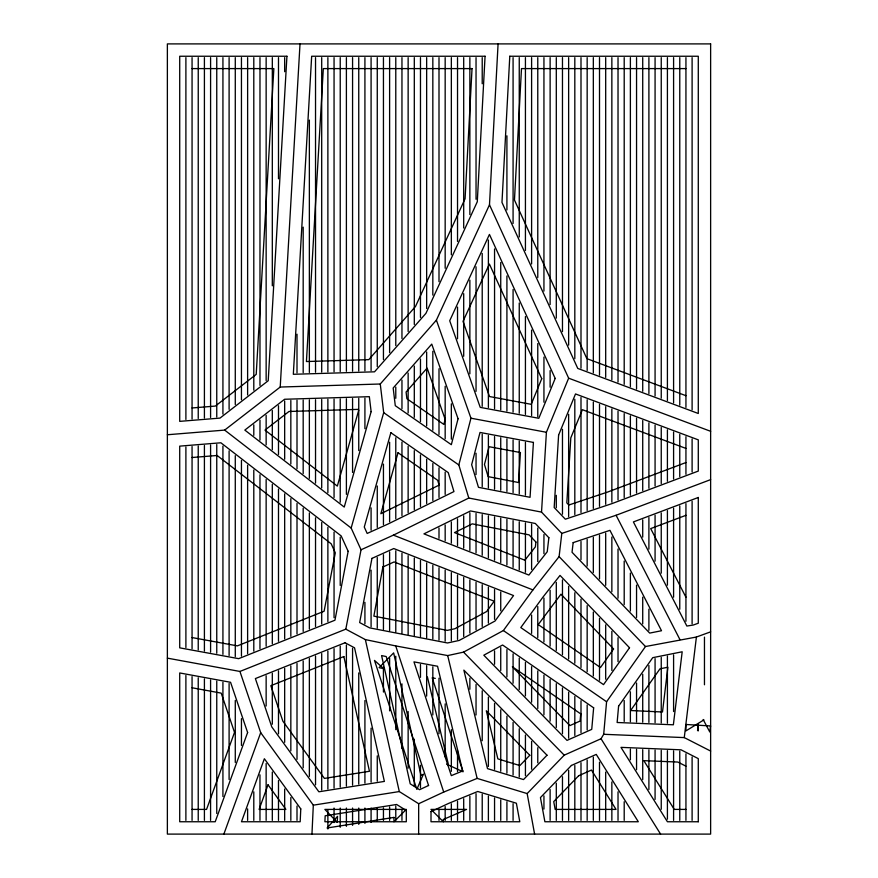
<?xml version="1.0" encoding="UTF-8"?>
<svg xmlns="http://www.w3.org/2000/svg" width="878" height="878" viewBox="0 0 878 878"><rect width="100%" height="100%" fill="white"/><g stroke="black" fill="none" stroke-linecap="round" stroke-linejoin="round"><path stroke-width="1.32" d="M418.641 834.1L418.674 803.732L399.292 791.561L313.314 805.17L260.7 732.658L239.924 671.45L167.369 658.138M311.964 834.1L313.314 805.17M167.369 434.753L224.669 430.099L280.225 387.044L380.262 384.004L436.399 320.13L489.485 204.793L498.078 43.9M280.225 387.044L300.013 43.9M239.924 671.45L345.811 629.164L365.358 639.59L395.715 645.923L447.692 655.57L463.551 652.124L503.368 630.547L532.924 589.906L559.099 556.619L561.799 533.407L541.528 512.104L546.412 432.272L568.648 378.188L489.485 204.793M534.603 834.1L527.162 793.58L564.214 755.157L601.035 738.749L603.691 734.293L606.588 701.741L645.484 646.526L696.397 637.033L710.631 631.853M710.631 751.063L684.269 737.597L696.397 637.033M345.811 629.164L361.034 549.782L351.156 528.04L224.669 430.099M541.528 512.104L468.786 498.035L458.832 464.956L470.959 418.202L436.399 320.13M351.156 528.04L383.686 412.649L380.262 384.004M223.868 834.1L260.7 732.658M361.034 549.782L393.41 535.141L468.786 498.035M418.674 803.732L443.719 792.066L477.138 778.402L527.162 793.58M685.938 462.541L607.817 491.987L568.856 505.004L566.826 502.874L570.81 437.87L582.388 409.697L685.938 448.417M561.799 533.407L616.093 515.265L710.631 479.629M685.938 515.32L650.697 528.6L685.938 597.227M192.062 407.974L215.34 406.075L256.211 374.401L273.848 68.594L192.062 68.594M192.062 457.515L217.118 455.484L331.204 543.811L335.297 552.833L324.103 611.242L237.378 645.879L192.062 637.56M685.938 68.594L521.488 68.594L514.464 200.052L586.866 358.641L685.938 395.693M192.062 809.406L206.56 809.406L234.525 732.384L221.201 693.126L192.062 687.77M685.938 809.406L674.26 809.406L643.826 760.655L677.849 762.049L685.938 766.176M603.691 734.293L684.269 737.597M435.301 678.387L432.185 677.805L463.046 771.773L446.639 764.189L448.186 763.564L427.41 676.927M470.959 418.202L546.412 432.272M568.648 378.188L710.631 431.296M393.41 535.141L532.924 589.906M503.368 630.547L606.588 701.741M383.686 412.649L458.832 464.956M463.551 652.124L564.214 755.157M559.099 556.619L645.484 646.526M601.035 738.749L660.574 834.1M616.093 515.265L679.956 639.634M395.715 645.923L443.719 792.066M447.692 655.57L477.138 778.402M365.358 639.59L399.292 791.561M383.423 667.137L383.445 692.062M704.463 637.143L704.463 684.774M692.105 57.619L692.105 409.719M692.105 439.011L692.105 471.947M692.105 501.272L692.105 623.819M692.105 757.012L692.105 820.381M685.938 57.619L685.938 407.414M685.938 436.706L685.938 474.274M685.938 503.599L685.938 621.251M685.938 753.862L685.938 820.381M679.77 57.619L679.77 405.098M679.759 434.39L679.77 476.6M679.77 505.926L679.77 609.233M679.77 751.14L679.77 820.381M673.591 57.619L673.591 402.793M673.591 432.086L673.591 478.927M673.591 508.252L673.591 597.205M673.591 654.9L673.591 711.542M673.591 750.888L673.591 820.381M667.412 57.619L667.412 400.489M667.412 429.781L667.412 481.254M667.412 510.579L667.412 585.187M667.412 656.129L667.412 723.176M667.412 750.635L667.412 819.163M661.244 57.619L661.244 398.173M661.244 427.465L661.244 483.58M661.244 512.906L661.244 573.158M661.244 657.37L661.244 722.923M661.244 750.383L661.244 809.275M655.076 57.619L655.076 395.868M655.076 425.161L655.076 485.907M655.076 515.232L655.076 561.141M655.076 658.599L655.076 722.671M655.076 750.13L655.076 799.386M648.897 57.619L648.897 393.553M648.897 422.856L648.897 488.234M648.897 517.559L648.897 549.112M648.897 609.178L648.897 630.283M648.897 665.502L648.897 722.418M648.897 749.878L648.897 789.498M642.718 57.619L642.718 391.248M642.718 420.54L642.718 490.561M642.718 519.886L642.718 537.095M642.718 597.161L642.718 623.852M642.718 674.26L642.718 722.166M642.718 749.625L642.718 779.609M636.55 57.619L636.55 388.943M636.55 418.235L636.55 492.887M636.55 585.132L636.55 617.432M636.55 683.029L636.55 721.914M636.55 749.373L636.55 769.721M630.382 57.619L630.382 386.627M630.382 415.92L630.382 495.214M630.382 573.115L630.382 611M630.382 691.798L630.382 721.661M630.382 749.121L630.382 759.832M624.203 57.619L624.203 384.323M624.203 413.615L624.203 497.541M624.203 561.097L624.203 604.58M624.203 700.556L624.203 721.409M624.203 801.757L624.203 820.381M618.024 57.619L618.024 382.018M618.024 411.31L618.024 499.867M618.024 549.068L618.024 598.148M618.024 637.757L618.024 661.672M618.024 791.868L618.024 820.381M611.856 57.619L611.856 379.702M611.856 408.994L611.856 502.194M611.856 537.051L611.856 591.728M611.856 631.326L611.856 670.441M611.856 781.98L611.856 820.381M605.688 57.619L605.688 377.397M605.688 406.69L605.688 504.268M605.688 533.198L605.688 585.297M605.688 624.906L605.688 679.21M605.688 772.091L605.688 820.381M599.509 57.619L599.509 375.093M599.509 404.385L599.509 506.332M599.509 535.262L599.509 578.876M599.509 618.474L599.509 680.198M599.509 762.203L599.509 820.381M593.33 57.619L593.33 372.777M593.33 402.069L593.33 508.395M593.33 537.325L593.33 572.456M593.33 612.054L593.33 675.939M593.33 757.198L593.33 820.381M587.162 57.619L587.162 370.472M587.162 399.764L587.162 510.458M587.162 539.388L587.162 566.025M587.162 605.633L587.162 671.681M587.162 705.012L587.162 729.914M587.162 759.953L587.162 820.381M580.995 57.619L580.995 368.156M580.995 397.46L580.995 512.522M580.995 541.452L580.995 559.604M580.995 599.202L580.995 667.423M580.995 700.754L580.995 732.658M580.995 762.697L580.995 820.381M574.816 57.619L574.816 358.663M574.816 399.27L574.816 514.585M574.816 592.782L574.816 663.164M574.816 696.495L574.816 735.413M574.816 765.451L574.816 820.381M568.637 57.619L568.637 345.142M568.637 414.273L568.637 516.648M568.637 586.35L568.637 658.906M568.637 692.237L568.637 738.168M568.637 770.324L568.637 820.381M562.469 57.619L562.469 331.621M562.469 429.287L562.469 514.212M562.469 579.93L562.469 654.648M562.469 687.979L562.469 733.745M562.469 776.723L562.469 820.381M556.301 57.619L556.301 318.099M556.301 495.335L556.301 507.725M556.301 582.377L556.301 650.389M556.301 683.721L556.301 727.423M556.301 783.132L556.301 820.381M550.122 57.619L550.122 304.578M550.122 370.637L550.122 387.176M550.122 590.225L550.122 646.131M550.122 679.462L550.122 721.101M550.122 789.531L550.122 820.381M543.943 57.619L543.943 291.057M543.954 357.116L543.943 402.19M543.943 534.548L543.943 553.689M543.943 598.072L543.943 641.873M543.943 675.204L543.943 714.791M543.943 795.929L543.943 809.044M537.775 57.619L537.775 277.536M537.775 343.594L537.775 416.71M537.775 528.062L537.775 561.547M537.775 606.555L537.775 637.615M537.775 670.946L537.775 708.469M537.775 747.727L537.775 762.806M531.607 57.619L531.607 264.015M531.607 330.073L531.607 415.557M531.607 524.166L531.607 569.394M531.607 615.05L531.607 633.356M531.607 666.687L531.607 702.148M531.607 741.416L531.607 769.216M525.428 57.619L525.428 250.482M525.428 316.552L525.428 414.405M525.428 442.314L525.428 495.016M525.428 522.97L525.428 572.226M525.428 662.429L525.428 695.826M525.428 735.095L525.428 775.614M519.249 57.619L519.26 236.961M519.249 303.031L519.249 413.253M519.249 441.162L519.249 493.831M519.249 521.773L519.249 569.8M519.249 658.171L519.249 689.515M519.249 728.773L519.249 776.843M513.081 57.619L513.081 223.44M513.081 289.51L513.081 412.1M513.081 440.01L513.081 492.635M513.081 520.577L513.081 567.375M513.081 653.912L513.081 683.194M513.081 722.451L513.081 774.978M513.081 803.644L513.081 820.381M506.913 135.827L506.913 209.919M506.913 275.988L506.913 410.948M506.913 438.857L506.913 491.439M506.913 519.381L506.913 564.949M506.913 649.654L506.913 676.872M506.913 716.141L506.913 773.101M506.913 801.768L506.913 820.381M500.734 262.467L500.734 409.796M500.734 437.705L500.734 490.242M500.734 518.196L500.734 562.524M500.734 592.002L500.734 610.847M500.734 647.58L500.734 670.551M500.734 709.819L500.734 771.224M500.734 799.902L500.734 820.381M494.555 248.946L494.555 408.643M494.555 436.553L494.555 489.046M494.555 516.999L494.555 560.109M494.555 589.577L494.555 619.33M494.555 650.927L494.555 664.24M494.555 703.497L494.555 769.347M494.555 798.025L494.555 820.381M488.387 239.99L488.387 407.491M488.387 435.411L488.387 487.861M488.387 515.803L488.387 557.684M488.387 587.162L488.387 623.062M488.387 697.176L488.387 766.461M488.387 796.148L488.387 820.381M482.22 57.619L482.22 83.761M482.22 253.402L482.209 406.349M482.22 434.259L482.22 486.664M482.22 514.607L482.22 555.258M482.22 584.737L482.22 626.409M482.22 690.865L482.22 740.725M482.22 794.272L482.22 820.381M476.041 57.619L476.041 199.273M476.041 266.813L476.041 391.336M476.041 453.257L476.041 474.526M476.041 513.41L476.041 552.833M476.041 582.312L476.041 629.756M476.041 684.544L476.041 714.977M476.041 793.668L476.041 820.381M469.862 57.619L469.862 214.594M469.862 280.225L469.862 373.819M469.862 512.796L469.862 550.407M469.862 579.886L469.862 633.104M469.862 678.222L469.862 689.23M469.862 796.192L469.862 820.381M463.694 57.619L463.694 228.017M463.694 293.647L463.694 356.303M463.694 515.836L463.694 547.993M463.694 577.461L463.694 636.44M463.694 798.717L463.694 820.381M457.526 57.619L457.526 241.428M457.526 307.059L457.526 338.787M457.515 518.876L457.526 545.567M457.526 575.046L457.526 639.393M457.526 750.547L457.526 771.597M457.526 801.252L457.526 820.381M451.347 57.619L451.347 254.839M451.347 403.814L451.347 439.176M451.347 521.916L451.347 543.142M451.347 572.621L451.347 640.742M451.347 729.662L451.347 771.312M451.347 803.776L451.347 820.381M445.168 57.619L445.168 268.251M445.168 386.298L445.168 438.726M445.168 472.155L445.168 494.369M445.168 524.956L445.179 540.716M445.168 570.195L445.168 641.149M445.168 703.915L445.168 756.869M445.168 806.531L445.168 820.381M439 57.619L439 281.673M439 368.782L439 434.434M439 467.864L439 497.409M439 527.996L439 538.302M439 567.77L439 640.007M439 678.178L439 733.723M439 809.406L439 820.381M432.832 57.619L432.832 295.085M432.832 351.266L432.832 430.132M432.832 463.562L432.832 500.449M432.832 565.344L432.832 638.855M432.832 666.764L432.832 714.933M426.653 57.619L426.653 308.496M426.653 352.001L426.653 425.841M426.653 459.271L426.653 503.489M426.653 562.93L426.653 637.713M426.653 665.623L426.653 696.133M420.474 57.619L420.474 317.463M420.474 359.025L420.474 421.539M420.474 454.969L420.474 506.529M420.474 560.504L420.474 636.561M420.474 664.47L420.474 677.344M420.474 765.265L420.474 787.764M414.306 57.619L414.306 324.487M414.306 366.049L414.306 417.248M414.306 450.677L414.306 509.569M414.306 558.079L414.306 635.42M414.306 739.177L414.306 786.029M408.138 57.619L408.138 331.511M408.138 373.073L408.138 412.945M408.138 446.375L408.138 512.598M408.138 555.653L408.138 634.267M408.138 711.531L408.138 768.184M401.959 57.619L401.959 338.535M401.959 380.097L401.959 408.654M401.959 442.073L401.959 515.638M401.959 553.228L401.959 633.126M401.959 683.874L401.959 748.451M401.959 809.439L401.959 820.381M395.78 57.619L395.78 345.559M395.78 387.121L395.78 398.294M395.78 437.782L395.78 518.678M395.78 550.813L395.78 631.919M395.78 656.228L395.78 729.651M395.78 806.004L395.78 820.381M389.612 57.619L389.612 352.583M389.612 442.183L389.612 521.719M389.612 551.911L389.612 630.634M389.612 658.039L389.612 710.862M389.612 806.981L389.612 820.381M383.445 57.619L383.445 359.607M383.445 464.089L383.445 524.594M383.445 554.698L383.445 629.35M383.445 807.958L383.445 820.458M377.266 57.619L377.266 366.631M377.266 485.995L377.266 527.382M377.266 557.497L377.266 628.055M377.266 755.848L377.266 781.157M377.266 808.034L377.266 821.435M371.087 57.619L371.087 370.549M371.087 507.89L371.087 530.169M371.087 570.162L371.087 626.771M371.087 728.202L371.087 782.133M371.087 808.034L371.087 822.412M364.919 57.619L364.919 370.736M364.919 398.195L364.919 428.662M364.919 602.374L364.919 623.808M364.919 700.556L364.919 783.11M364.919 808.034L364.919 823.388M358.751 57.619L358.751 370.933M358.751 398.382L358.751 450.557M358.751 672.91L358.751 784.087M358.751 808.034L358.751 824.365M352.572 57.619L352.572 371.12M352.572 398.568L352.572 472.463M352.572 648.315L352.572 785.064M352.572 808.034L352.572 825.342M346.393 57.619L346.393 371.306M346.393 398.755L346.393 494.369M346.393 645.023L346.393 786.04M346.393 808.034L346.393 826.319M340.225 57.619L340.225 371.493M340.225 398.941L340.225 502.216M340.225 537.138L340.225 585.45M340.225 646.175L340.225 787.017M340.225 808.034L340.225 827.295M334.057 57.619L334.057 371.679M334.057 399.128L334.057 497.442M334.057 532.145L334.057 617.662M334.057 648.633L334.057 787.994M334.057 808.034L334.057 822.576M327.878 57.619L327.878 371.866M327.878 399.314L327.878 492.657M327.878 527.36L327.878 621.558M327.878 651.103L327.878 788.971M327.878 809.593L327.878 828.986M321.699 57.619L321.699 372.052M321.699 399.501L321.699 487.883M321.699 522.575L321.699 624.017M321.699 653.561L321.699 789.948M315.531 57.619L315.531 372.239M315.531 399.688L315.531 483.098M315.531 517.8L315.531 626.486M315.531 656.031L315.531 784.866M309.363 120.088L309.363 372.426M309.363 399.874L309.363 478.323M309.363 513.015L309.363 628.955M309.363 658.5L309.363 776.361M303.184 227.139L303.184 372.612M303.184 400.072L303.184 473.538M303.184 508.241L303.184 631.414M303.184 660.958L303.184 767.855M297.005 334.2L297.005 372.799M297.005 400.258L297.005 468.764M297.005 503.456L297.005 633.883M297.005 663.428L297.005 759.349M297.005 806.059L297.005 820.381M290.837 400.445L290.837 463.979M290.837 498.682L290.837 636.352M290.837 665.897L290.837 750.833M290.837 797.553L290.837 820.381M284.67 57.619L284.67 71.711M284.67 400.95L284.67 459.205M284.67 493.897L284.67 638.811M284.67 668.356L284.67 742.327M284.67 789.048L284.67 820.381M278.491 57.619L278.491 178.772M278.491 405.735L278.491 454.42M278.491 489.123L278.491 641.28M278.491 670.825L278.491 733.821M278.491 780.542L278.491 820.381M272.323 57.619L272.312 285.833M272.312 410.52L272.312 449.646M272.312 484.338L272.312 643.739M272.312 673.283L272.312 724.207M272.312 772.036L272.312 820.381M266.144 57.619L266.144 380.591M266.144 415.305L266.144 444.861M266.144 479.564L266.144 646.208M266.144 675.753L266.144 706.011M266.144 763.52L266.144 820.381M259.976 57.619L259.976 385.376M259.976 420.09L259.976 440.087M259.976 474.779L259.965 648.677M259.965 774.868L259.965 820.381M253.797 57.619L253.797 390.161M253.797 424.875L253.797 435.301M253.797 470.004L253.797 651.136M253.797 791.868L253.797 820.381M247.629 57.619L247.618 394.946M247.618 465.219L247.618 653.605M247.618 808.868L247.618 820.381M241.45 57.619L241.45 399.731M241.45 460.445L241.45 656.075M241.45 718.632L241.45 745.488M235.282 57.619L235.282 404.517M235.282 455.66L235.282 656.645M235.282 700.435L235.282 762.488M229.103 57.619L229.103 409.302M229.103 450.886L229.103 655.515M229.103 683.413L229.103 779.488M222.935 57.619L222.924 414.087M222.924 446.101L222.924 654.384M222.924 682.283L222.924 796.489M216.756 57.619L216.756 416.973M216.756 444.498L216.756 653.254M216.756 681.141L216.756 813.489M210.588 57.619L210.588 417.478M210.588 445.003L210.588 652.113M210.588 680.011L210.577 820.381M204.409 57.619L204.409 417.983M204.409 445.508L204.409 650.982M204.409 678.881L204.409 820.381M198.241 57.619L198.23 418.477M198.23 446.002L198.23 649.852M198.23 677.75L198.23 820.381M192.062 57.619L192.062 418.982M192.062 446.507L192.062 648.721M192.062 676.609L192.062 820.381M185.895 57.619L185.895 419.475M185.895 447.012L185.895 647.58M185.895 675.478L185.884 820.381M393.97 817.407L393.959 821.742L406.305 809.406L324.893 809.406L337.229 822.335L337.514 816.364L327.11 827.987L393.97 817.407M406.316 810.559L406.305 821.753L324.893 821.753L325.178 815.794L396.647 804.478L406.316 810.559M431.01 811.612L430.999 821.753L519.787 821.753L516.374 803.216L477.753 791.484L448.669 803.381L431.01 811.612M443.346 819.481L443.346 821.764L430.999 809.406L466.558 809.406L443.346 819.481M300.781 808.912L300.177 821.753L241.483 821.753L264.366 758.735L300.781 808.912M472.035 68.594L465.077 198.757L415.47 306.532L368.793 359.64L306.433 361.538L323.324 68.594L472.035 68.594M485.062 56.247L477.281 201.775L425.94 313.336L374.522 371.822L293.329 374.291L311.668 56.247L485.062 56.247M509.789 56.247L501.975 202.423L577.757 368.42L698.284 413.494L698.284 56.247L509.789 56.247M286.93 56.247L268.218 380.723L220.005 418.093L179.716 421.363L179.716 56.247L286.93 56.247M520.424 452.543L518.591 482.516L488.135 476.633L484.469 464.462L489.079 446.704L520.424 452.543M533.418 442.413L530.06 497.31L478.466 487.334L471.651 464.703L480.025 432.448L533.418 442.413M558.606 435.071L554.183 507.495L565.333 519.205L611.955 503.621L698.284 471.08L698.284 439.856L575.518 393.948L558.606 435.071M580.72 713.891L580.084 721.057L569.866 725.601L512.357 666.753L580.72 713.891M593.649 707.822L591.739 729.377L567.034 740.384L483.811 655.197L502.589 645.012L593.649 707.822M618.595 706.142L617.135 722.495L673.371 724.789L682.184 651.783L652.738 657.666L618.595 706.142M630.602 710.532L662.484 711.992L667.884 667.225L659.993 668.806L630.602 710.532M535.931 542.044L535.382 546.84L524.857 560.208L454.508 532.595L472.243 523.859L529.083 534.856L535.931 542.044M548.871 537.731L547.235 551.724L528.896 575.057L423.953 533.868L470.52 510.952L535.306 523.475L548.871 537.731M573.158 542.626L572.039 552.262L649.698 633.093L661.507 630.733L609.947 530.334L573.158 542.626M698.284 724.482L697.56 730.518L698.284 730.891L698.284 724.482M710.543 725.963L709.808 732L703.168 719.532L703.904 719.894L685.938 730.891L685.938 724.482L710.543 725.963M348.16 551.307L334.957 620.208L238.651 658.665L179.716 647.843L179.716 446.134L220.894 442.786L341.18 535.931L348.16 551.307M371.954 558.386L359.651 622.557L369.616 627.869L447.495 642.981L459.216 640.435L495.027 621.031L513.542 595.558L393.75 548.541L371.954 558.386M382.874 567.001L373.863 616.136L447.308 630.382L454.87 628.736L486.686 611.505L494.16 601.21L394.09 561.931L382.874 567.001M445.168 419.3L443.84 424.425L406.887 398.711L406.086 392.016L427.125 368.091L445.168 419.3M458.064 418.751L451.336 444.685L395.287 405.68L393.179 388.01L431.756 344.11L458.064 418.751M358.586 410.684L337.328 486.094L264.991 430.088L289.005 411.475L358.422 409.367L358.586 410.684M371.131 411.661L344.242 507.067L244.83 430.088L284.615 399.26L369.342 396.68L371.131 411.661M390.864 432.689L364.271 527.041L367.18 533.451L388.142 523.968L453.948 491.581L448.252 472.627L390.864 432.689M398.041 452.73L380.854 513.718L439.121 485.117L437.672 480.299L398.041 452.73M247.618 732.526L215.22 821.753L179.716 821.753L179.716 672.954L230.563 682.283L247.618 732.526M268.031 784.811L259.109 809.406L285.877 809.406L268.031 784.811M541.737 378.703L531.201 404.319L489.507 396.538L463.013 321.359L489.397 264.048L541.737 378.703M555.192 378.451L538.807 418.29L480.233 407.37L449.712 320.744L489.441 234.415L555.192 378.451M423.361 774.308L416.841 789.355L374.489 660.41L383.697 668.641L379.066 667.675L393.64 652.892L420.99 775.417L423.361 774.308M613.568 648.952L600.486 667.532L538.225 624.598L560.965 594.197L613.568 648.952M629.526 647.745L603.537 684.631L520.797 627.572L542.769 597.347L560.032 575.408L629.526 647.745M529.796 755.267L519.875 765.561L497.859 758.877L486.313 710.763L529.796 755.267M547.005 755.212L523.518 779.576L487.499 768.634L463.869 670.123L547.005 755.212M571.424 765.451L540.442 797.586L544.887 821.753L638.306 821.753L596.25 754.4L571.424 765.451M578.646 775.757L553.733 801.592L555.17 809.406L616.038 809.406L591.465 770.05L578.646 775.757M428.574 785.503L419.552 789.706L410.224 783.845L381.59 655.592L386.21 656.546L428.574 785.503M462.662 770.983L451.314 775.625L413.955 661.869L437.551 666.248L462.662 770.983M345.065 642.762L255.377 678.573L271.796 726.929L318.857 791.791L384.377 781.42L354.547 647.821L345.065 642.762M343.847 656.546L270.841 685.696L282.881 721.189L324.41 778.413L369.462 771.279L343.847 656.546M698.284 497.475L633.4 521.927L686.859 626.047L693.302 625.026L698.284 623.215L698.284 497.475M710.631 43.9L167.369 43.9L167.369 834.1L710.631 834.1L710.631 43.9M698.284 821.753L667.423 821.753L620.976 747.365L681.054 749.823L698.284 758.625L698.284 821.753"/></g></svg>
